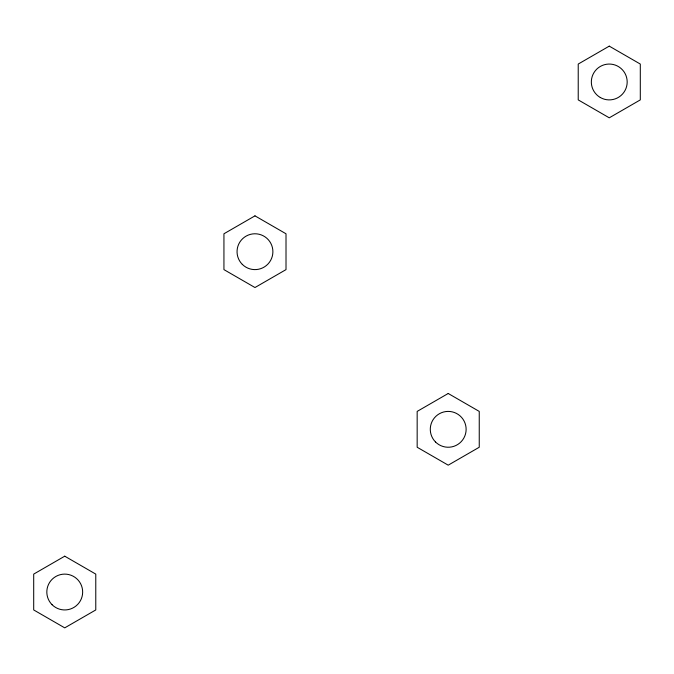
<?xml version="1.0" encoding="UTF-8"?>
<svg xmlns="http://www.w3.org/2000/svg" width="674" height="674" viewBox="0 0 674 674"><rect width="100%" height="100%" fill="white"/><g stroke="black" fill="none" stroke-linecap="round" stroke-linejoin="round"><path stroke-width="1.01" d="M254.974 215.857L223.937 233.777L223.937 269.617L254.974 287.537L286.012 269.617L286.012 233.777L254.974 215.857M609.262 46.135L578.225 64.055L578.225 99.895L609.262 117.815L640.3 99.895L640.3 64.055L609.262 46.135M64.738 556.185L33.7 574.105L33.7 609.945L64.738 627.865L95.775 609.945L95.775 574.105L64.738 556.185M448.21 393.49L417.164 411.41L417.164 447.25L448.21 465.17L479.248 447.25L479.248 411.41L448.21 393.49M52.066 604.696A17.92 17.92 0 0 0 82.051 596.667A17.92 17.92 0 0 0 60.104 574.72A17.92 17.92 0 0 0 52.066 604.696M435.539 442.001A17.92 17.92 0 0 0 465.515 433.963A17.92 17.92 0 0 0 443.568 412.016A17.92 17.92 0 0 0 435.539 442.001M242.303 264.368A17.92 17.92 0 0 0 272.279 256.331A17.92 17.92 0 0 0 250.332 234.383A17.92 17.92 0 0 0 242.303 264.368M600.298 97.494A17.92 17.92 0 0 0 627.182 81.975A17.92 17.92 0 0 0 600.298 66.456A17.92 17.92 0 0 0 600.298 97.494"/></g></svg>
